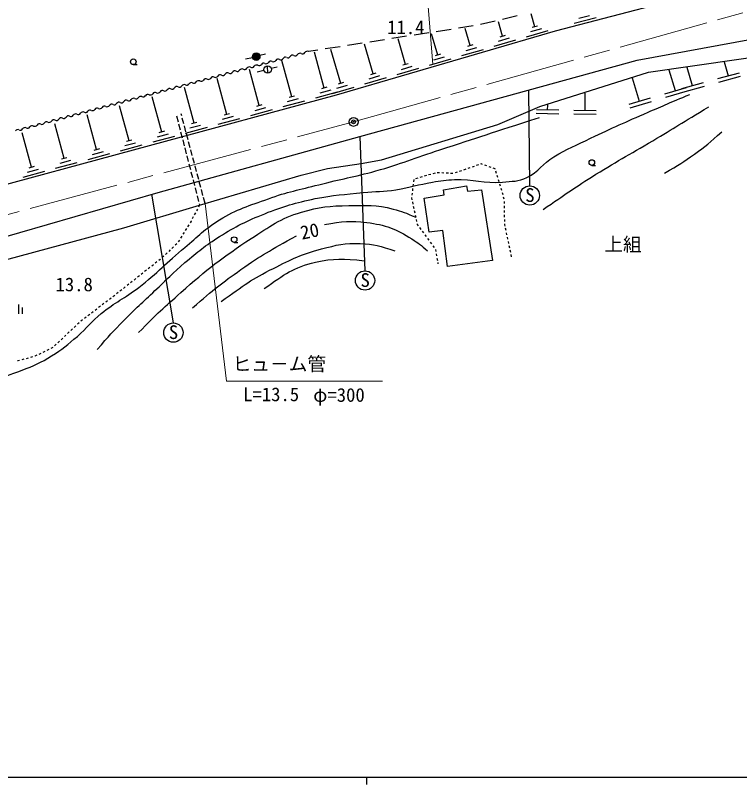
# Model space of a CAD drawing. Units: millimetres, scale not verified. Extents: x 40000 to 680000, y 20000 to 380000.
# Drawn here: x 121081 to 217815, y 204000 to 306730 of the extents above; entities that cross this region are included whole.
import ezdxf
from ezdxf.enums import TextEntityAlignment as Align

# ---------------------------------------------------------------- set-up
doc = ezdxf.new("R2010")
doc.units = ezdxf.units.MM
doc.header["$LTSCALE"] = 1000
doc.header["$PDMODE"] = 32
doc.header["$PDSIZE"] = 500
doc.linetypes.add('CHAIN', pattern=[18.5, 12, -1.5, 3.5, -1.5])
for name, color, linetype, lineweight in [('M-BGD', 7, 'Continuous', 25), ('M-BMK', 2, 'CHAIN', 13), ('M-BMK-SRVR', 3, 'Continuous', 25), ('M-STR-HTXT', 7, 'Continuous', 13), ('M-STR-STRC', 7, 'Continuous', 25), ('M-TTL-BAND', 7, 'Continuous', 25)]:
    doc.layers.add(name, color=color, linetype=linetype, lineweight=lineweight)
doc.styles.add('ＭＳ ゴシック', font='')
doc.styles.get('ＭＳ ゴシック').set_extended_font_data('MS Gothic')

msp = doc.modelspace()

# ---------------------------------------------------------------- hatches: boundary and pattern name
at = {"layer": 'M-BGD'}
msp.add_hatch(color=256, dxfattribs=at).paths.add_polyline_path([(153733, 301357, 0.96343), (152762, 301121, 0.00425), (152764, 301113, 0.41421), (153360, 300733, 0.41421)])

# ---------------------------------------------------------------- linework, layer by layer
msp.add_arc((153252, 301221), 500, 12.46904, 15.76389)
for p, q in [((188085, 306649), (186137, 306194)), ((190473, 305206), (189969, 306935)), ((198635, 306392), (195734, 305627)), ((197782, 306684), (196332, 306301)), ((182234, 305324), (180258, 305016)), ((185164, 305967), (183216, 305512)), ((186153, 303946), (185590, 305879)), ((190833, 305311), (190113, 305101)), ((176306, 304400), (174330, 304092)), ((177513, 301428), (176681, 304282)), ((179270, 304862), (177294, 304554)), ((181833, 302687), (181162, 304988)), ((192193, 304666), (189313, 303826)), ((191333, 304936), (189893, 304516)), ((170378, 303476), (168402, 303167)), ((173342, 303938), (171366, 303630)), ((173193, 300168), (172199, 303577)), ((187873, 303406), (184993, 302567)), ((187013, 303676), (185573, 303257)), ((186513, 304051), (185793, 303841)), ((161485, 302089), (160214, 301891)), ((164449, 302551), (162473, 302243)), ((164552, 297650), (163236, 302166)), ((167413, 303013), (165437, 302705)), ((168872, 298909), (167717, 302871)), ((183553, 302147), (180673, 301307)), ((182693, 302417), (181253, 301997)), ((182193, 302792), (181473, 302582)), ((151838, 300910), (152762, 301121)), ((154500, 301547), (153733, 301357)), ((162340, 297031), (161043, 301820)), ((178373, 301158), (176933, 300738)), ((177873, 301533), (177153, 301323)), ((136832, 300157), (137332, 300157)), ((154806, 298999), (154763, 299998)), ((157996, 295854), (156684, 300700)), ((173553, 300273), (172833, 300063)), ((179233, 300887), (176353, 300048)), ((216328, 298631), (215816, 300494)), ((153653, 294678), (152349, 299494)), ((153363, 299187), (154287, 299399)), ((156025, 299824), (155258, 299634)), ((169232, 299014), (168512, 298804)), ((174913, 299628), (172032, 298789)), ((174053, 299898), (172613, 299478)), ((209235, 296650), (208415, 299432)), ((211507, 297307), (210828, 299778)), ((217775, 299029), (214882, 298234)), ((149309, 293502), (148014, 298287)), ((170592, 298369), (167712, 297529)), ((169732, 298639), (168292, 298219)), ((204439, 295236), (203520, 298355)), ((217907, 298547), (215014, 297752)), ((144966, 292326), (143678, 297080)), ((162702, 297129), (161978, 296933)), ((166272, 297109), (163392, 296270)), ((165412, 297380), (163972, 296960)), ((164912, 297755), (164192, 297545)), ((210674, 297073), (207796, 296226)), ((212953, 297704), (210061, 296909)), ((213086, 297222), (210193, 296427)), ((140622, 291149), (139343, 295873)), ((158358, 295953), (157635, 295756)), ((164049, 296458), (161154, 295673)), ((163195, 296744), (161747, 296352)), ((197166, 293998), (197207, 296360)), ((210815, 296594), (207937, 295746)), ((159706, 295281), (156810, 294497)), ((158851, 295568), (157403, 295176)), ((205878, 295660), (203000, 294812)), ((206019, 295181), (203141, 294333)), ((136279, 289973), (135008, 294666)), ((155362, 294105), (152467, 293321)), ((154508, 294392), (153060, 294000)), ((154015, 294776), (153291, 294580)), ((193666, 294058), (190667, 294110)), ((192166, 294084), (192178, 294767)), ((198665, 293972), (195666, 294024)), ((131935, 288797), (130673, 293459)), ((142606, 293294), (142806, 292519)), ((143296, 293312), (143219, 293600)), ((143580, 292249), (143373, 293022)), ((151019, 292929), (148123, 292145)), ((150164, 293215), (148716, 292823)), ((149671, 293600), (148947, 293404)), ((193658, 293558), (190658, 293610)), ((198657, 293472), (195657, 293524)), ((127592, 287620), (126337, 292252)), ((142881, 292229), (143081, 291454)), ((143863, 291186), (143657, 291959)), ((146675, 291752), (143779, 290968)), ((145821, 292039), (144373, 291647)), ((145328, 292424), (144604, 292227)), ((123248, 286444), (122002, 291045)), ((141477, 290863), (140029, 290471)), ((140984, 291247), (140260, 291051)), ((143156, 291164), (143356, 290389)), ((144147, 290124), (143941, 290896)), ((136641, 290071), (135917, 289875)), ((142332, 290576), (139436, 289792)), ((143431, 290099), (143631, 289324)), ((144431, 289061), (144225, 289834)), ((132297, 288895), (131573, 288699)), ((137988, 289400), (135092, 288616)), ((137133, 289686), (135686, 289294)), ((143706, 289034), (143906, 288259)), ((144715, 287998), (144508, 288771)), ((127954, 287718), (127230, 287522)), ((133645, 288223), (130749, 287439)), ((132790, 288510), (131342, 288118)), ((143981, 287969), (144181, 287194)), ((144999, 286935), (144792, 287708)), ((129301, 287047), (126405, 286263)), ((128446, 287334), (126999, 286942)), ((144256, 286904), (144457, 286129)), ((145282, 285873), (145076, 286645)), ((182925, 286765), (182642, 286667)), ((183282, 286889), (183209, 286863)), ((183492, 286815), (183282, 286889)), ((184058, 286616), (183775, 286716)), ((198077, 286704), (198577, 286704)), ((124957, 285871), (122062, 285087)), ((124103, 286157), (122655, 285765)), ((123610, 286542), (122886, 286346)), ((144532, 285839), (144732, 285064)), ((177129, 285663), (176841, 285580)), ((177721, 285696), (177422, 285710)), ((178321, 285670), (178021, 285683)), ((178920, 285643), (178621, 285656)), ((179520, 285617), (179220, 285630)), ((180091, 285781), (179808, 285683)), ((180658, 285978), (180375, 285879)), ((181225, 286175), (180941, 286076)), ((181792, 286371), (181508, 286273)), ((182358, 286568), (182075, 286470)), ((184624, 286418), (184341, 286517)), ((185171, 286225), (184907, 286318)), ((185177, 286206), (185171, 286225)), ((185349, 285632), (185263, 285919)), ((144807, 284774), (145007, 283999)), ((145566, 284810), (145360, 285583)), ((174290, 284795), (174254, 284497)), ((174823, 284998), (174535, 284915)), ((175400, 285165), (175111, 285082)), ((175976, 285331), (175688, 285248)), ((176553, 285497), (176264, 285414)), ((185522, 285057), (185436, 285344)), ((185694, 284482), (185608, 284769)), ((145082, 283709), (145282, 282934)), ((145850, 283747), (145644, 284520)), ((174145, 283604), (174108, 283306)), ((174218, 284199), (174181, 283902)), ((185867, 283907), (185780, 284195)), ((186039, 283333), (185953, 283620)), ((145357, 282644), (145557, 281869)), ((146134, 282684), (145927, 283457)), ((174072, 283008), (174035, 282710)), ((186211, 282758), (186125, 283045)), ((145632, 281578), (145677, 281403)), ((146418, 281622), (146211, 282394)), ((173999, 282413), (173991, 282345)), ((173991, 282345), (174040, 282118)), ((174104, 281825), (174167, 281532)), ((186384, 282183), (186298, 282471)), ((186405, 281585), (186400, 281885)), ((145398, 280872), (145259, 280607)), ((145677, 281403), (145538, 281138)), ((174231, 281239), (174295, 280946)), ((174358, 280653), (174422, 280360)), ((186414, 280985), (186409, 281285)), ((186423, 280385), (186419, 280685)), ((144840, 279810), (144700, 279544)), ((145119, 280341), (144979, 280075)), ((174486, 280066), (174550, 279773)), ((174613, 279480), (174677, 279187)), ((186432, 279786), (186428, 280085)), ((186441, 279186), (186437, 279486)), ((144247, 278767), (144089, 278512)), ((144539, 279237), (144405, 279022)), ((144561, 279279), (144539, 279237)), ((174741, 278894), (174756, 278823)), ((174756, 278823), (174890, 278639)), ((186448, 278771), (186446, 278886)), ((186487, 278590), (186448, 278771)), ((143614, 277748), (143456, 277493)), ((143931, 278257), (143773, 278003)), ((175066, 278396), (175243, 278154)), ((175419, 277911), (175596, 277668)), ((175772, 277426), (175949, 277183)), ((186612, 278003), (186549, 278296)), ((186738, 277416), (186675, 277710)), ((142982, 276728), (142823, 276473)), ((143298, 277238), (143140, 276983)), ((150304, 276411), (150804, 276411)), ((176125, 276941), (176302, 276698)), ((176478, 276455), (176654, 276213)), ((186864, 276830), (186801, 277123)), ((186989, 276243), (186927, 276536)), ((141774, 275411), (141555, 275206)), ((142213, 275820), (141993, 275616)), ((142651, 276230), (142432, 276025)), ((176831, 275970), (177007, 275727)), ((177184, 275485), (177207, 275453)), ((177207, 275453), (177249, 275196)), ((187115, 275656), (187052, 275950)), ((187241, 275070), (187178, 275363)), ((140897, 274592), (140677, 274387)), ((141335, 275002), (141116, 274797)), ((177297, 274900), (177345, 274603)), ((177393, 274307), (177441, 274011)), ((187367, 274483), (187304, 274776)), ((139521, 273434), (139285, 273248)), ((139991, 273806), (139756, 273620)), ((140404, 274132), (140227, 273992)), ((140458, 274183), (140404, 274132)), ((177489, 273715), (177513, 273564)), ((138109, 272318), (137873, 272132)), ((138579, 272690), (138344, 272504)), ((139050, 273062), (138815, 272876)), ((137167, 271574), (136932, 271388)), ((137638, 271946), (137402, 271760)), ((135755, 270457), (135520, 270271)), ((136226, 270830), (135990, 270644)), ((136696, 271202), (136461, 271016)), ((134343, 269341), (134108, 269155)), ((134814, 269713), (134578, 269527)), ((135284, 270085), (135049, 269899)), ((132916, 268244), (132677, 268062)), ((133393, 268608), (133155, 268426)), ((133871, 268971), (133632, 268789)), ((121552, 266850), (121552, 268100)), ((122052, 266850), (122052, 267725)), ((131484, 267153), (131246, 266971)), ((131962, 267517), (131723, 267335)), ((132439, 267880), (132200, 267699)), ((130530, 266426), (130291, 266244)), ((131007, 266790), (130768, 266608)), ((129149, 265274), (128931, 265069)), ((129586, 265686), (129368, 265480)), ((130053, 266062), (129814, 265880)), ((127840, 264039), (127622, 263833)), ((128277, 264451), (128058, 264245)), ((128713, 264863), (128495, 264657)), ((126967, 263216), (126749, 263010)), ((127404, 263627), (127185, 263422)), ((125557, 262126), (125288, 261993)), ((126092, 262390), (125826, 262259)), ((126094, 262392), (126092, 262390)), ((126531, 262804), (126313, 262598)), ((122806, 260958), (122517, 260878)), ((123384, 261118), (123095, 261038)), ((123675, 261198), (123673, 261198)), ((123942, 261330), (123675, 261198)), ((124481, 261595), (124211, 261463)), ((125019, 261861), (124750, 261728)), ((121463, 260586), (121357, 260593)), ((121649, 260637), (121463, 260586)), ((122228, 260798), (121938, 260717))]:
    msp.add_line(p, q, dxfattribs=at)
for points in [[(81257, 294478), (85035, 285459), (89017, 275826), (163951, 296120), (193243, 304659), (215783, 310607)], [(92089, 269201), (140131, 283096), (167079, 290533), (204126, 300769), (219417, 303551), (231449, 305968), (235346, 306819), (239464, 307363), (244365, 307601), (248109, 307499), (251887, 307159), (256822, 306342), (261366, 305092)], [(70887, 260708), (87438, 265338), (135569, 278357), (145677, 281403), (159242, 285402), (162764, 286270), (167257, 286933), (169963, 287444), (185534, 292141), (191150, 294540), (205649, 299135), (223910, 301756)]]:
    msp.add_lwpolyline(points, dxfattribs=at)
msp.add_lwpolyline([(176336, 277775), (175678, 282336), (178355, 282744), (178265, 283447), (181328, 283947), (181487, 283243), (183347, 283447), (184822, 274008), (178809, 273191), (178174, 277979)], close=True, dxfattribs=at)
for centre, radius in [((153252, 301221), 500), ((136832, 300532), 375), ((154777, 299499), 500), ((198077, 287079), 375), ((150304, 276786), 375)]:
    msp.add_circle(centre, radius, dxfattribs=at)
for centre, start, end in [((157142, 300788), 61.53736, 148.743), ((157489, 301425), 241.53736, 328.743), ((158108, 301049), 61.53736, 148.743), ((158455, 301687), 241.53736, 328.743), ((159075, 301311), 61.53736, 148.743), ((159421, 301948), 241.53736, 328.743), ((160041, 301572), 61.53736, 148.743), ((153277, 299742), 61.53736, 148.743), ((153623, 300379), 241.53736, 328.743), ((154243, 300003), 61.53736, 148.743), ((154590, 300641), 241.53736, 328.743), ((155210, 300265), 61.53736, 148.743), ((155556, 300902), 241.53736, 328.743), ((156176, 300526), 61.53736, 148.743), ((156522, 301164), 241.53736, 328.743), ((149412, 298696), 61.53736, 148.743), ((149758, 299334), 241.53736, 328.743), ((150378, 298958), 61.53736, 148.743), ((150725, 299595), 241.53736, 328.743), ((151344, 299219), 61.53736, 148.743), ((151691, 299857), 241.53736, 328.743), ((152311, 299480), 61.53736, 148.743), ((152657, 300118), 241.53736, 328.743), ((145547, 297650), 61.53736, 148.743), ((145893, 298288), 241.53736, 328.743), ((146513, 297912), 61.53736, 148.743), ((146860, 298549), 241.53736, 328.743), ((147479, 298173), 61.53736, 148.743), ((147826, 298811), 241.53736, 328.743), ((148446, 298435), 61.53736, 148.743), ((148792, 299072), 241.53736, 328.743), ((141682, 296605), 61.53736, 148.743), ((142028, 297242), 241.53736, 328.743), ((142648, 296866), 61.53736, 148.743), ((142995, 297504), 241.53736, 328.743), ((143614, 297127), 61.53736, 148.743), ((143961, 297765), 241.53736, 328.743), ((144581, 297389), 61.53736, 148.743), ((144927, 298027), 241.53736, 328.743), ((137817, 295559), 61.53736, 148.743), ((138163, 296196), 241.53736, 328.743), ((138783, 295820), 61.53736, 148.743), ((139130, 296458), 241.53736, 328.743), ((139749, 296082), 61.53736, 148.743), ((140096, 296719), 241.53736, 328.743), ((140716, 296343), 61.53736, 148.743), ((141062, 296981), 241.53736, 328.743), ((133952, 294513), 61.53736, 148.743), ((134298, 295151), 241.53736, 328.743), ((134918, 294774), 61.53736, 148.743), ((135265, 295412), 241.53736, 328.743), ((135884, 295036), 61.53736, 148.743), ((136231, 295674), 241.53736, 328.743), ((136851, 295297), 61.53736, 148.743), ((137197, 295935), 241.53736, 328.743), ((130087, 293467), 61.53736, 148.743), ((130433, 294105), 241.53736, 328.743), ((131053, 293729), 61.53736, 148.743), ((131400, 294366), 241.53736, 328.743), ((132019, 293990), 61.53736, 148.743), ((132366, 294628), 241.53736, 328.743), ((132986, 294252), 61.53736, 148.743), ((133332, 294889), 241.53736, 328.743), ((126222, 292421), 61.53736, 148.743), ((126568, 293059), 241.53736, 328.743), ((127188, 292683), 61.53736, 148.743), ((127535, 293321), 241.53736, 328.743), ((128154, 292944), 61.53736, 148.743), ((128501, 293582), 241.53736, 328.743), ((129121, 293206), 61.53736, 148.743), ((129467, 293843), 241.53736, 328.743), ((122703, 292013), 241.53736, 328.743), ((123323, 291637), 61.53736, 148.743), ((123670, 292275), 241.53736, 328.743), ((124289, 291899), 61.53736, 148.743), ((124636, 292536), 241.53736, 328.743), ((125256, 292160), 61.53736, 148.743), ((125602, 292798), 241.53736, 328.743), ((121391, 291114), 61.53736, 148.743), ((121737, 291752), 241.53736, 328.743), ((122357, 291376), 61.53736, 148.743)]:
    msp.add_arc(centre, 362, start, end, dxfattribs=at)
for points, knots in [([(131993, 262105), (133649, 263977), (134108, 264488), (135533, 265951), (137114, 267574), (138074, 268409), (139719, 269967), (141277, 271441), (142091, 272334), (143736, 273711), (145461, 275155), (146419, 275997), (148330, 277182), (150584, 278580), (151923, 279270), (154389, 280246), (156943, 281256), (158436, 281707), (161128, 282254), (163597, 282755), (165021, 282803), (167527, 283071), (169238, 283253), (170218, 283169), (171917, 283445), (173834, 283757), (174870, 284135), (176784, 284466), (177932, 284664), (178583, 284741), (179745, 284806), (182244, 284948), (183654, 284218), (186144, 284466), (187436, 284595), (188240, 284519), (189412, 285079), (191002, 285839), (191475, 286927), (192985, 287836), (194835, 288948), (195974, 289388), (197920, 290320), (200882, 291739), (202569, 292478), (205579, 293792), (207751, 294741), (208450, 295040), (211160, 296174)], [0, 0, 0, 0, 1, 1, 1, 2, 2, 2, 3, 3, 3, 4, 4, 4, 5, 5, 5, 6, 6, 6, 7, 7, 7, 8, 8, 8, 9, 9, 9, 10, 10, 10, 11, 11, 11, 12, 12, 12, 13, 13, 13, 14, 14, 14, 15, 15, 15, 16, 16, 16, 16]), ([(191567, 280804), (194639, 282938), (195481, 283507), (198051, 285144), (201181, 287137), (203038, 288085), (206220, 289994), (209158, 291757), (210082, 292319), (213724, 294538)], [0, 0, 0, 0, 1, 1, 1, 2, 2, 2, 3, 3, 3, 3]), ([(76430, 262259), (78260, 262667), (78877, 262861), (80476, 262885), (81475, 262900), (82120, 263161), (83029, 262749), (83415, 262574), (83605, 262333), (83744, 261932), (84067, 260999), (83872, 260343), (83540, 259413), (82908, 257644), (82195, 256809), (81361, 255125), (79921, 252215), (78677, 250750), (77754, 247637), (77247, 245928), (77292, 244889), (77175, 243110), (77108, 242089), (76888, 241472), (77175, 240490), (77615, 238983), (77860, 238017), (78945, 236882), (79728, 236063), (80345, 235713), (81429, 235384), (82358, 235102), (82983, 235109), (83914, 235384), (84874, 235668), (85283, 236155), (86053, 236794), (86995, 237576), (87331, 238214), (88180, 239096), (89292, 240251), (89906, 240911), (91093, 241990), (91938, 242758), (92545, 243030), (93403, 243785), (95233, 245395), (96110, 246456), (97838, 248176), (100091, 250416), (101220, 251812), (103591, 253928), (105043, 255225), (105793, 256070), (107471, 257059), (108451, 257637), (109052, 257920), (110159, 258182), (111712, 258549), (112648, 258162), (114244, 258148), (115640, 258136), (116436, 257913), (117817, 258114), (119491, 258358), (120389, 258738), (121970, 259339), (123570, 259949), (124460, 260347), (125918, 261245), (127356, 262130), (128067, 262775), (129356, 263866), (130676, 264984), (131207, 265845), (132555, 266929), (134408, 268420), (135680, 268941), (137558, 270401), (140073, 272355), (141274, 273702), (143719, 275744), (145490, 277225), (146383, 278208), (148347, 279420), (150714, 280881), (152266, 281302), (154882, 282245), (157452, 283172), (158977, 283432), (161621, 284117), (164574, 284882), (166273, 285137), (169211, 285955), (172609, 286901), (174437, 287681), (177788, 288780), (182982, 290483), (184614, 291007), (191096, 293103)], [0, 0, 0, 0, 1, 1, 1, 2, 2, 2, 3, 3, 3, 4, 4, 4, 5, 5, 5, 6, 6, 6, 7, 7, 7, 8, 8, 8, 9, 9, 9, 10, 10, 10, 11, 11, 11, 12, 12, 12, 13, 13, 13, 14, 14, 14, 15, 15, 15, 16, 16, 16, 17, 17, 17, 18, 18, 18, 19, 19, 19, 20, 20, 20, 21, 21, 21, 22, 22, 22, 23, 23, 23, 24, 24, 24, 25, 25, 25, 26, 26, 26, 27, 27, 27, 28, 28, 28, 29, 29, 29, 30, 30, 30, 31, 31, 31, 32, 32, 32, 33, 33, 33, 33]), ([(207802, 285655), (209720, 286792), (210285, 287127), (211784, 288207), (213280, 289285), (213776, 289713), (215460, 291168)], [0, 0, 0, 0, 1, 1, 1, 2, 2, 2, 2]), ([(137528, 264368), (140118, 266986), (140908, 267716), (143195, 269729), (146666, 272783), (148709, 274414), (152589, 276927), (155067, 278532), (156443, 279622), (159277, 280450), (161673, 281150), (163112, 281302), (165608, 281318), (167928, 281333), (169292, 281470), (171530, 280858), (172739, 280528), (173237, 280375), (174550, 279773)], [0, 0, 0, 0, 1, 1, 1, 2, 2, 2, 3, 3, 3, 4, 4, 4, 5, 5, 5, 6, 6, 6, 6]), ([(162391, 278816), (164801, 279227), (165830, 279356), (168007, 279071), (170491, 278746), (171934, 278244), (174032, 276876), (174890, 276316), (175261, 276085), (176125, 275293)], [0, 0, 0, 0, 1, 1, 1, 2, 2, 2, 3, 3, 3, 3]), ([(144727, 267686), (147676, 270200), (148566, 270948), (151211, 272792), (153985, 274726), (155058, 275312), (158613, 277285)], [0, 0, 0, 0, 1, 1, 1, 2, 2, 2, 2]), ([(148556, 268503), (151659, 270736), (152653, 271503), (155550, 272945), (157977, 274153), (159357, 274877), (161983, 275549), (163953, 276052), (165108, 276360), (167139, 276263), (168991, 276175), (169795, 275940), (171785, 275293)], [0, 0, 0, 0, 1, 1, 1, 2, 2, 2, 3, 3, 3, 4, 4, 4, 4]), ([(154325, 270239), (157026, 272141), (158234, 273100), (161166, 273762), (163638, 274320), (164881, 274262), (167650, 273966)], [0, 0, 0, 0, 1, 1, 1, 2, 2, 2, 2])]:
    msp.add_open_spline(points, degree=3, knots=knots, dxfattribs=at)
at = {"layer": 'M-BMK'}
for p, q in [((166251, 292512), (226684, 309455)), ((69431, 266563), (166251, 292512))]:
    msp.add_line(p, q, dxfattribs=at)
at = {"layer": 'M-BMK-SRVR'}
msp.add_circle((166251, 292512), 600, dxfattribs=at)
msp.add_point((166251, 292512), dxfattribs=at)
at = {"layer": 'M-STR-HTXT'}
msp.add_line((176820, 300184), (174760, 326352), dxfattribs=at)
msp.add_lwpolyline([(146418, 281622), (149280, 257893), (170129, 257893)], dxfattribs=at)
at = {"layer": 'M-STR-STRC'}
for p, q in [((189623, 296761), (189763, 283968)), ((167079, 290533), (167759, 272613)), ((139282, 282850), (142159, 265652))]:
    msp.add_line(p, q, dxfattribs=at)
for centre in [(189787, 282678), (167782, 271324), (142182, 264362)]:
    msp.add_circle(centre, 1290, dxfattribs=at)
at = {"layer": 'M-TTL-BAND'}
for p, q in [((40000, 205000), (579000, 205000)), ((168000, 205000), (168000, 204000))]:
    msp.add_line(p, q, dxfattribs=at)

# ---------------------------------------------------------------- texts
at = {"layer": 'M-BGD', "style": 'ＭＳ ゴシック'}
for s, p in [('11.4', (173234, 305146)), ('上組', (202235, 276150)), ('13.8', (128936, 270800))]:
    msp.add_text(s, height=1833, dxfattribs=at).set_placement(p, align=Align.MIDDLE_CENTER)
msp.add_text('20', height=1833, rotation=11.424, dxfattribs=at).set_placement((160384, 277916), align=Align.MIDDLE_CENTER)
at = {"layer": 'M-STR-HTXT', "style": 'ＭＳ ゴシック'}
for s, p in [('ヒュ－ム管', (156332, 258713)), ('L=13.5', (155242, 254659)), ('φ=300', (164302, 254573))]:
    msp.add_text(s, height=1833, dxfattribs=at).set_placement(p, align=Align.BOTTOM_CENTER)
at = {"layer": 'M-STR-STRC', "style": 'ＭＳ ゴシック'}
for p in [(189806, 281271), (167801, 269917), (142201, 262955)]:
    msp.add_text('S', height=1833, dxfattribs=at).set_placement(p, align=Align.BOTTOM_CENTER)

doc.saveas('drawing.dxf')
